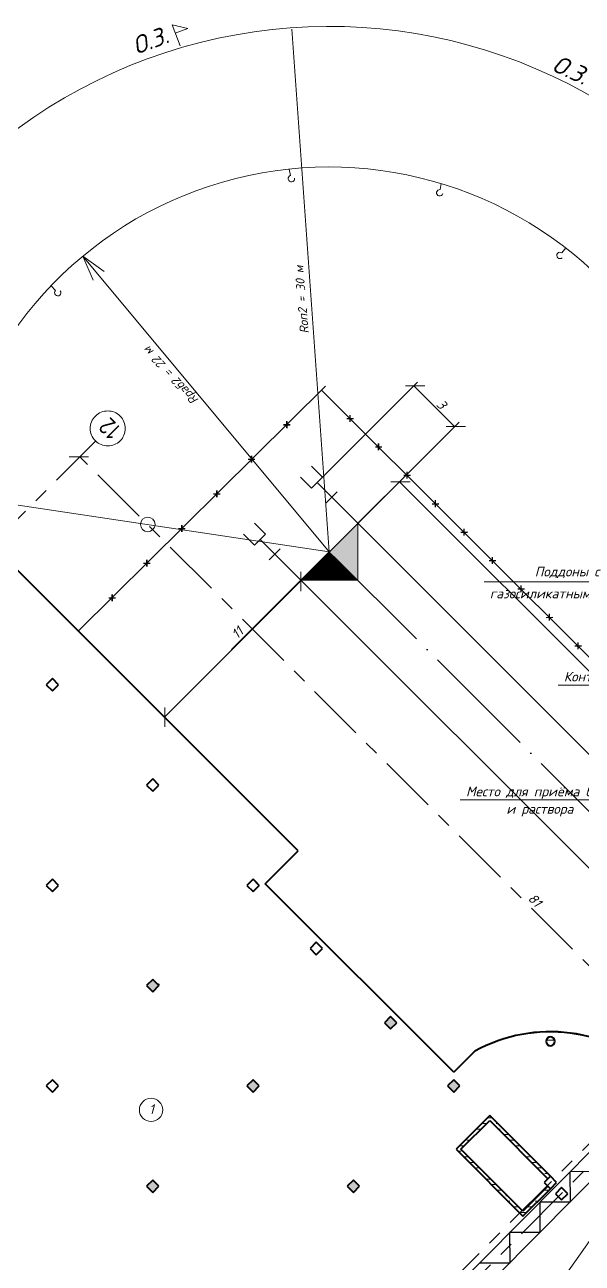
# Model space of a CAD drawing. Header units: millimetres. Extents: x 2279 to 5236, y 896 to 2828.
# Drawn here: x 2937.1 to 3051.7, y 2573.1 to 2827.8 of the extents above; entities that cross this region are included whole.
import ezdxf

# ---------------------------------------------------------------- set-up
doc = ezdxf.new("R2010")
doc.units = ezdxf.units.MM
doc.linetypes.add('ACAD_ISO04W100', pattern=[30, 24, -3, 0, -3])
doc.linetypes.add('ADSK_Линия сетки', pattern=[21, 12, -3, 3, -3])
for name, color, linetype in [('PDF _!!ТОНКАЯ', 7, 'Continuous'), ('PDF _0', 7, 'Continuous'), ('PDF _СПДС_!!ТОНКАЯ', 7, 'Continuous'), ('PDF _Текст', 7, 'Continuous'), ('оси', 240, 'ACAD_ISO04W100')]:
    doc.layers.add(name, color=color, linetype=linetype)
for name, color, linetype, lineweight in [('Импосты витража', 7, 'Continuous', 18), ('Колонны', 7, 'Continuous', 18), ('Несущие колонны', 7, 'Continuous', 18), ('Перекрытия', 7, 'Continuous', 18), ('Стены разрез', 7, 'Continuous', 40)]:
    doc.layers.add(name, color=color, linetype=linetype, lineweight=lineweight)
doc.styles.add('GOST Common_1', font='GOST_Common.ttf', dxfattribs={"width": 0.9, "height": 1000})
doc.styles.add('PDF ISOCPEUR Italic', font='isocpeui.ttf')
pattern_1 = [(180, (3046.834, 2550.3535), (-2.000961, -1.143406), [2.858516, -0.571703, 0.02415, -0.547553])]
pattern_2 = [(45, (16760.01376, -1012.476673), (-0.0053881536726, 0.0053881536726), [])]

# ---------------------------------------------------------------- blocks, each defined once
blk = doc.blocks.new('Прямоугольный импост - 50х100-V38-Первый этаж 0_000')
at = {"layer": 'Импосты витража'}
for p, q in [((-50, 50), (0, 50)), ((-50, -50), (-50, 50)), ((0, 50), (0, -50)), ((0, -50), (-50, -50))]:
    blk.add_line(p, q, dxfattribs=at)
blk = doc.blocks.new('Ось сетки - D10-4847-Первый этаж 0_000')
at = {"layer": 'оси', "lineweight": 18}
for start, end in [(360, 180), (180, 360)]:
    blk.add_arc((0, 0), 5, start, end, dxfattribs=at)

msp = doc.modelspace()

# ---------------------------------------------------------------- hatches: boundary and pattern name
at = {"linetype": 'ByBlock', "lineweight": 20, "ltscale": 10}
h = msp.add_hatch(dxfattribs=at)
h.set_pattern_fill('ANSI31', color=256, scale=0.0024)
h.set_pattern_definition(pattern_2)
h.paths.add_polyline_path([(3118.11, 2589.25), (3124.01, 2595.08), (3118.19, 2600.9)])
h.paths.add_polyline_path([(3118.19, 2600.9), (3124.01, 2595.08), (3129.89, 2600.9)])
h.paths.add_polyline_path([(3005.55, 2725.25), (2999.69, 2719.39), (3005.55, 2713.54)])
h.paths.add_polyline_path([(3075.33, 2629.58), (3072.45, 2632.46), (3066.84, 2626.84), (3069.71, 2623.96)], flags=9)
h = msp.add_hatch(dxfattribs=at)
h.set_pattern_fill('ANSI31', color=256, scale=0.0024)
h.set_pattern_definition(pattern_2)
h.paths.add_polyline_path([(2999.69, 2719.39), (2993.83, 2713.53), (3005.55, 2713.54)])
h = msp.add_hatch(dxfattribs=at)
h.set_pattern_fill('ANSI35', color=256, scale=0.2, angle=320)
h.set_pattern_definition([(5, (16760.0138, -1012.4767), (-0.11068779, 1.26516727), []), (5, (16760.7017, -1013.0539), (-0.11068779, 1.26516727), [1.5875, -0.3175, 0, -0.3175])])
h.paths.add_polyline_path([(2901.52, 2652.05), (2900.25, 2650.78), (2901.52, 2649.51), (2902.8, 2650.78)])
h.paths.add_polyline_path([(2901.52, 2610.8), (2900.25, 2609.53), (2901.52, 2608.26), (2902.8, 2609.53)])
h.paths.add_polyline_path([(2860.27, 2608.26), (2860.91, 2608.89), (2859.63, 2610.17), (2859, 2609.53)])
h.paths.add_polyline_path([(2860.91, 2608.89), (2861.54, 2609.53), (2860.27, 2610.8), (2859.63, 2610.17)])
h.paths.add_polyline_path([(2839.64, 2630.16), (2840.28, 2630.79), (2839.64, 2631.43), (2838.37, 2630.16), (2839.64, 2628.88), (2840.28, 2629.52)])
h.paths.add_polyline_path([(2840.28, 2629.52), (2840.92, 2630.16), (2840.28, 2630.79), (2839.64, 2630.16)])
h.paths.add_polyline_path([(2880.9, 2590.18), (2880.26, 2589.54), (2881.53, 2588.27), (2882.17, 2588.9)])
h.paths.add_polyline_path([(2880.9, 2587.63), (2881.53, 2588.27), (2880.26, 2589.54), (2879.62, 2588.9)])
h.paths.add_polyline_path([(2920.88, 2588.9), (2922.15, 2587.63), (2923.42, 2588.9), (2922.15, 2590.18)])
h.paths.add_polyline_path([(2902.16, 2567.64), (2902.8, 2568.28), (2901.52, 2569.55), (2900.89, 2568.91)])
h.paths.add_polyline_path([(2900.89, 2568.91), (2900.25, 2568.28), (2901.52, 2567), (2902.16, 2567.64)])
h.paths.add_polyline_path([(2913.87, 2555.93), (2913.24, 2555.29), (2914.51, 2554.02), (2915.15, 2554.65)])
h.paths.add_polyline_path([(2914.51, 2556.56), (2913.87, 2555.93), (2915.15, 2554.65), (2915.78, 2555.29)])
h.paths.add_polyline_path([(2941.5, 2568.28), (2942.78, 2567), (2944.05, 2568.28), (2942.78, 2569.55)])
h.paths.add_polyline_path([(2963.4, 2587.63), (2964.68, 2588.9), (2963.4, 2590.18), (2962.13, 2588.9)])
h.paths.add_polyline_path([(2963.4, 2548.92), (2962.13, 2547.65), (2963.4, 2546.38), (2964.68, 2547.65)])
h.paths.add_polyline_path([(2984.03, 2567), (2985.3, 2568.28), (2984.03, 2569.55), (2982.76, 2568.28)])
h.paths.add_polyline_path([(2929.15, 2540.65), (2928.51, 2540.01), (2929.79, 2538.74), (2930.42, 2539.37)])
h.paths.add_polyline_path([(2929.79, 2541.28), (2929.15, 2540.65), (2930.42, 2539.37), (2931.06, 2540.01)])
h.paths.add_polyline_path([(2983.9, 2528.42), (2983.26, 2529.06), (2981.99, 2527.79), (2982.63, 2527.15)])
h.paths.add_polyline_path([(2982.63, 2527.15), (2983.26, 2526.51), (2984.54, 2527.79), (2983.9, 2528.42)])
h.paths.add_polyline_path([(2986.19, 2526.13), (2985.56, 2526.77), (2984.28, 2525.49), (2984.92, 2524.86)])
h.paths.add_polyline_path([(2986.32, 2524.99), (2986.83, 2525.49), (2986.19, 2526.13), (2984.92, 2524.86), (2985.56, 2524.22)])
h.paths.add_polyline_path([(3004.53, 2549.05), (3003.89, 2549.69), (3002.62, 2548.41), (3003.25, 2547.78)])
h.paths.add_polyline_path([(3005.16, 2548.41), (3004.53, 2549.05), (3003.25, 2547.78), (3003.89, 2547.14)])
h.paths.add_polyline_path([(3005.55, 2545.48), (3006.18, 2544.85), (3007.46, 2546.12), (3006.82, 2546.76)])
h.paths.add_polyline_path([(3004.91, 2546.12), (3005.55, 2545.48), (3006.82, 2546.76), (3006.18, 2547.39)])
h.paths.add_polyline_path([(3004.65, 2587.63), (3005.93, 2588.9), (3004.65, 2590.18), (3003.38, 2588.9)])
h.paths.add_polyline_path([(2984.03, 2608.26), (2985.3, 2609.53), (2984.03, 2610.8), (2982.76, 2609.53)])
h.paths.add_polyline_path([(2963.4, 2628.88), (2964.68, 2630.16), (2963.4, 2631.43), (2962.13, 2630.16)])
h.paths.add_polyline_path([(3012.29, 2621.24), (3013.57, 2622.52), (3012.29, 2623.79), (3011.02, 2622.52)])
h.paths.add_polyline_path([(3025.28, 2608.26), (3026.55, 2609.53), (3025.28, 2610.8), (3024.01, 2609.53)])
at = {"layer": 'Колонны', "lineweight": 9}
h = msp.add_hatch(dxfattribs=at)
h.set_pattern_fill('FP_1', color=256, scale=0.003601, angle=135, style=0, pattern_type=2)
h.set_pattern_definition(pattern_1)
h.paths.add_polyline_path([(3045.78, 2619.33), (3045.62, 2619.46), (3045.44, 2619.55), (3045.25, 2619.59), (3045.04, 2619.59), (3044.85, 2619.55), (3044.67, 2619.46), (3044.51, 2619.33), (3044.38, 2619.17), (3044.29, 2618.99), (3044.25, 2618.8), (3044.25, 2618.6), (3044.29, 2618.4), (3044.38, 2618.22), (3044.51, 2618.06), (3044.67, 2617.93), (3044.85, 2617.85), (3045.04, 2617.8), (3045.25, 2617.8), (3045.44, 2617.85), (3045.62, 2617.93), (3045.78, 2618.06), (3045.91, 2618.22), (3045.99, 2618.4), (3046.04, 2618.6), (3046.04, 2618.8), (3045.99, 2618.99), (3045.91, 2619.17)])
at = {"layer": 'Стены разрез', "lineweight": 9}
h = msp.add_hatch(dxfattribs=at)
h.set_pattern_fill('FP_4', color=256, scale=0.003601, angle=135, style=0, pattern_type=2)
h.set_pattern_definition([(351.87, (3043.8642, 2549.08076), (-10.6061326, 2.1212068), [1.49993, -13.4994]), (341.565, (3043.2279, 2550.9899), (4.242452, -4e-06), [3.35395, -3.35395]), (333.435, (3044.2885, 2552.0505), (6.363679, -2.121219), [1.897284, -7.58913])])
h.paths.add_polyline_path([(2993.27, 2657.91), (2993.23, 2657.95), (2986.23, 2650.95), (2986.27, 2650.91), (2991.34, 2655.98)])
h = msp.add_hatch(dxfattribs=at)
h.set_pattern_fill('FP_1', color=256, scale=0.003601, angle=135, style=0, pattern_type=2)
h.set_pattern_definition(pattern_1)
h.paths.add_polyline_path([(3032.67, 2603.42), (3032.16, 2602.91), (3044.63, 2590.43), (3045.14, 2590.94), (3035.87, 2600.21)])
h = msp.add_hatch(dxfattribs=at)
h.set_pattern_fill('FP_1', color=256, scale=0.003601, angle=135, style=0, pattern_type=2)
h.set_pattern_definition(pattern_1)
h.paths.add_polyline_path([(3032.16, 2602.91), (3026.25, 2597), (3026.76, 2596.49), (3032.67, 2602.4)])
h = msp.add_hatch(dxfattribs=at)
h.set_pattern_fill('FP_1', color=256, scale=0.003601, angle=135, style=0, pattern_type=2)
h.set_pattern_definition(pattern_1)
h.paths.add_polyline_path([(3026.76, 2596.49), (3026.25, 2597), (3025.74, 2596.49), (3038.98, 2583.25), (3039.49, 2583.76), (3029.46, 2593.79)])
h = msp.add_hatch(dxfattribs=at)
h.set_pattern_fill('FP_1', color=256, scale=0.003601, angle=135, style=0, pattern_type=2)
h.set_pattern_definition(pattern_1)
h.paths.add_polyline_path([(3045.14, 2588.39), (3044.63, 2588.9), (3038.98, 2583.25), (3039.49, 2582.74), (3044.23, 2587.48)])

# ---------------------------------------------------------------- linework, layer by layer
at = {"linetype": 'ByBlock', "lineweight": 15, "ltscale": 10}
for p, q in [((2999.69, 2719.39), (2992, 2826.89)), ((2999.69, 2719.39), (2949.04, 2780.17)), ((2949.04, 2780.17), (2951.18, 2775.24)), ((2949.04, 2780.17), (2953.42, 2777.06)), ((2997.18, 2733.62), (3017.85, 2754.29)), ((2948.11, 2703.1), (2998.9, 2753.43)), ((2998.12, 2752.65), (3157.35, 2593.43)), ((3015.34, 2753.53), (3019.32, 2753.53)), ((3017.09, 2753.53), (3025.46, 2745.16)), ((3015.54, 2735.24), (3026.39, 2746.08)), ((3023.71, 2745.16), (3027.69, 2745.16)), ((2950.17, 2738.93), (2946.19, 2738.93)), ((3005.55, 2725.25), (3016.5, 2736.2)), ((3015.54, 2735.24), (2979.58, 2699.28)), ((3012.35, 2733.81), (3016.34, 2733.81)), ((3014.11, 2733.81), (3138.5, 2609.41)), ((3005.55, 2725.25), (3011.12, 2730.82)), ((3005.55, 2725.25), (3011.12, 2730.82)), ((2993.9, 2713.46), (2965.82, 2685.39)), ((2993.83, 2715.28), (2993.83, 2711.3)), ((2965.89, 2687.34), (2965.89, 2683.36)), ((3089.57, 2629.51), (2957.28, 2441.06))]:
    msp.add_line(p, q, dxfattribs=at)
at = {"linetype": 'ByBlock', "lineweight": 20, "ltscale": 10}
for p, q in [((2999.69, 2719.39), (2775.39, 2752.97)), ((2998.31, 2734.75), (2996.05, 2737.01)), ((2996.05, 2732.49), (2993.78, 2734.75)), ((2997.18, 2733.62), (2996.05, 2732.49)), ((2997.18, 2733.62), (2998.31, 2734.75)), ((3005.62, 2725.18), (2997.18, 2733.62)), ((3000.21, 2730.6), (3001.34, 2731.73)), ((3000.21, 2730.6), (2999.08, 2729.47)), ((2984.33, 2720.77), (2982.07, 2723.03)), ((2986.59, 2723.03), (2984.33, 2725.29)), ((2985.46, 2721.9), (2986.59, 2723.03)), ((3005.55, 2725.25), (3005.55, 2713.54)), ((3129.83, 2600.97), (3005.62, 2725.18)), ((2985.46, 2721.9), (2984.33, 2720.77)), ((2993.9, 2713.46), (2985.46, 2721.9)), ((2988.48, 2718.87), (2987.35, 2717.74)), ((2988.48, 2718.87), (2989.62, 2720.01)), ((3005.55, 2713.54), (2993.83, 2713.53)), ((3118.11, 2589.25), (2993.9, 2713.46))]:
    msp.add_line(p, q, dxfattribs=at)
at = {"linetype": 'ACAD_ISO04W100', "lineweight": 25}
msp.add_line((3124.04, 2595.04), (2999.69, 2719.39), dxfattribs=at)
at = {"linetype": 'ByBlock', "lineweight": 40, "ltscale": 10}
for p, q in [((3025.28, 2612.33), (2986.5, 2651.11)), ((3029.63, 2616.68), (3025.28, 2612.33)), ((3004.65, 2587.63), (3005.93, 2588.9))]:
    msp.add_line(p, q, dxfattribs=at)
at = {"linetype": 'ByBlock', "lineweight": 15, "ltscale": 10}
msp.add_circle((2962.37, 2725.02), 1.5, dxfattribs=at)
for radius, start in [(108.06, 45), (79.15, 44.7387)]:
    msp.add_arc((2999.69, 2719.39), radius, start, 171.4857, dxfattribs=at)
at = {"linetype": 'ByBlock', "lineweight": 40, "ltscale": 10}
msp.add_arc((3045.03, 2588.81), 31.84, 45.9396, 118.9264, dxfattribs=at)
at = {"layer": 'PDF _!!ТОНКАЯ', "lineweight": 20}
for points in [[(2969.05, 2823.42), (2967.37, 2827.79), (2970.63, 2827.03), (2968.04, 2826.04)], [(2991.46, 2798.06), (2991.74, 2796.76)], [(3022.69, 2795.17), (3022.47, 2793.87)], [(3048.32, 2781.9), (3047.48, 2780.87)], [(2942.51, 2774.1), (2943.42, 2773.13)], [(3069.3, 2704.15), (3063.78, 2713.22), (3031.5, 2713.22)], [(3092.94, 2701.23), (3062.63, 2691.95), (3046.71, 2691.95)]]:
    msp.add_lwpolyline(points, dxfattribs=at)
at = {"layer": 'PDF _!!ТОНКАЯ', "lineweight": 25}
for points in [[(2990.92, 2746.21), (2990.95, 2744.86)], [(2990.93, 2746.21), (2990.93, 2744.85)], [(2990.94, 2744.88), (2990.94, 2746.23)], [(2990.94, 2746.21), (2990.94, 2744.85)], [(3003.3, 2746.79), (3004.65, 2746.83)], [(3003.3, 2746.81), (3004.66, 2746.81)], [(3003.98, 2746.15), (3003.98, 2747.5)], [(3003.98, 2746.13), (3003.98, 2747.49)], [(2990.26, 2745.52), (2991.61, 2745.55)], [(2990.26, 2745.53), (2991.61, 2745.53)], [(2990.26, 2745.53), (2991.61, 2745.53)], [(2990.27, 2745.54), (2991.63, 2745.54)], [(3009.16, 2740.95), (3010.51, 2740.98)], [(3009.16, 2740.97), (3010.51, 2740.97)], [(3009.83, 2740.31), (3009.83, 2741.66)], [(3009.84, 2740.29), (3009.84, 2741.64)], [(2983.03, 2738.44), (2984.39, 2738.44)], [(2983.04, 2738.46), (2984.39, 2738.46)], [(2983.04, 2738.43), (2984.39, 2738.46)], [(2983.05, 2738.45), (2984.41, 2738.45)], [(2983.69, 2739.12), (2983.73, 2737.77)], [(2983.71, 2737.78), (2983.71, 2739.14)], [(2983.71, 2739.13), (2983.71, 2737.78)], [(2983.71, 2739.12), (2983.71, 2737.76)], [(3015.69, 2734.46), (3015.69, 2735.82)], [(3015.69, 2734.45), (3015.69, 2735.8)], [(3015.01, 2735.11), (3016.37, 2735.14)], [(3015.02, 2735.12), (3016.37, 2735.12)], [(2975.88, 2731.28), (2977.24, 2731.31)], [(2975.88, 2731.3), (2977.24, 2731.3)], [(2975.88, 2731.29), (2977.24, 2731.29)], [(2975.9, 2731.29), (2977.25, 2731.29)], [(2976.54, 2731.97), (2976.58, 2730.61)], [(2976.56, 2730.63), (2976.56, 2731.99)], [(2976.56, 2731.97), (2976.56, 2730.62)], [(2976.56, 2731.97), (2976.56, 2730.61)], [(3020.87, 2729.26), (3022.22, 2729.3)], [(3020.87, 2729.28), (3022.23, 2729.28)], [(3021.54, 2728.62), (3021.54, 2729.98)], [(3021.55, 2728.6), (3021.55, 2729.96)], [(2968.69, 2724.17), (2970.05, 2724.17)], [(2968.7, 2724.16), (2970.05, 2724.19)], [(2968.7, 2724.18), (2970.05, 2724.18)], [(2968.71, 2724.17), (2970.06, 2724.17)], [(2969.35, 2724.85), (2969.39, 2723.5)], [(2969.37, 2723.51), (2969.37, 2724.87)], [(2969.37, 2724.85), (2969.37, 2723.5)], [(2969.37, 2724.85), (2969.37, 2723.49)], [(3026.72, 2723.42), (3028.08, 2723.46)], [(3026.73, 2723.44), (3028.08, 2723.44)], [(3027.4, 2722.78), (3027.4, 2724.13)], [(3027.4, 2722.76), (3027.4, 2724.12)], [(3033.26, 2716.94), (3033.26, 2718.29)], [(3033.26, 2716.92), (3033.26, 2718.27)], [(2961.51, 2717.04), (2962.87, 2717.07)], [(2961.51, 2717.06), (2962.87, 2717.06)], [(2961.51, 2717.05), (2962.86, 2717.05)], [(2961.53, 2717.05), (2962.88, 2717.05)], [(2962.17, 2717.73), (2962.2, 2716.37)], [(2962.19, 2716.39), (2962.19, 2717.75)], [(2962.19, 2717.73), (2962.19, 2716.38)], [(2962.19, 2717.73), (2962.19, 2716.37)], [(3032.58, 2717.58), (3033.93, 2717.61)], [(3032.58, 2717.6), (3033.94, 2717.6)], [(2955.02, 2710.58), (2955.06, 2709.23)], [(2955.04, 2709.25), (2955.04, 2710.6)], [(2955.04, 2710.58), (2955.04, 2709.23)], [(2955.04, 2710.58), (2955.04, 2709.23)], [(3038.43, 2711.74), (3039.79, 2711.77)], [(3038.44, 2711.75), (3039.79, 2711.75)], [(3038.44, 2711.75), (3039.79, 2711.75)], [(3039.11, 2711.09), (3039.11, 2712.45)], [(3039.12, 2711.08), (3039.12, 2712.43)], [(3039.12, 2711.08), (3039.12, 2712.43)], [(2954.36, 2709.9), (2955.71, 2709.9)], [(2954.36, 2709.9), (2955.72, 2709.9)], [(2954.37, 2709.89), (2955.72, 2709.92)], [(2954.38, 2709.91), (2955.73, 2709.91)], [(3044.29, 2705.9), (3045.64, 2705.93)], [(3044.97, 2705.25), (3044.97, 2706.61)], [(3044.97, 2705.24), (3044.97, 2706.59)], [(3050.15, 2700.05), (3051.5, 2700.09)], [(3050.15, 2700.07), (3051.5, 2700.07)], [(3050.82, 2699.41), (3050.82, 2700.76)], [(3050.83, 2699.39), (3050.83, 2700.75)], [(3055.34, 2598.11), (3055.41, 2591.91), (3049.18, 2591.88)], [(3049.14, 2591.84), (3049.18, 2585.64), (3042.98, 2585.61)], [(3042.95, 2585.58), (3042.98, 2579.38), (3036.75, 2579.35)], [(3036.71, 2579.31), (3036.78, 2573.11), (3030.55, 2573.08)]]:
    msp.add_lwpolyline(points, dxfattribs=at)
at = {"layer": 'PDF _!!ТОНКАЯ', "lineweight": 20}
msp.add_circle((2963.05, 2604.59), 2.39, dxfattribs=at)
for centre, start, end in [((2991.91, 2796.14), 102.1346, 6.9435), ((3022.39, 2793.22), 80.0226, 344.8316), ((3047.1, 2780.34), 50.6653, 315.4743), ((2943.88, 2772.68), 132.968, 37.777)]:
    msp.add_arc(centre, 0.66, start, end, dxfattribs=at)
at = {"layer": 'PDF _0', "lineweight": 25}
msp.add_lwpolyline([(3086.4, 2629.44), (3015.41, 2557.81), (3014.94, 2554.22), (3018.39, 2554.55), (3089.51, 2626.32)], dxfattribs=at)
at = {"layer": 'PDF _СПДС_!!ТОНКАЯ', "lineweight": 20}
msp.add_lwpolyline([(3097.49, 2683.81), (3057.5, 2668.37), (3026.61, 2668.37)], dxfattribs=at)
at = {"layer": 'Колонны', "lineweight": 40}
for start, end in [(135, 225), (315, 135), (225, 315)]:
    msp.add_arc((3045.14, 2618.7), 0.9, start, end, dxfattribs=at)
at = {"layer": 'Несущие колонны', "lineweight": 40}
for p, q in [((2942.78, 2693.31), (2941.5, 2692.03)), ((2944.05, 2692.03), (2942.78, 2693.31)), ((2941.5, 2692.03), (2942.78, 2690.76)), ((2942.78, 2690.76), (2944.05, 2692.03)), ((2963.4, 2672.68), (2962.13, 2671.41)), ((2964.68, 2671.41), (2963.4, 2672.68)), ((2962.13, 2671.41), (2963.4, 2670.14)), ((2963.4, 2670.14), (2964.68, 2671.41)), ((2942.78, 2652.05), (2941.5, 2650.78)), ((2944.05, 2650.78), (2942.78, 2652.05)), ((2984.03, 2652.05), (2982.76, 2650.78)), ((2985.3, 2650.78), (2984.03, 2652.05)), ((2941.5, 2650.78), (2942.78, 2649.51)), ((2942.78, 2649.51), (2944.05, 2650.78)), ((2982.76, 2650.78), (2984.03, 2649.51)), ((2984.03, 2649.51), (2985.3, 2650.78)), ((2997.02, 2639.07), (2995.74, 2637.79)), ((2998.29, 2637.79), (2997.02, 2639.07)), ((2995.74, 2637.79), (2997.02, 2636.52)), ((2997.02, 2636.52), (2998.29, 2637.79)), ((2963.4, 2631.43), (2962.13, 2630.16)), ((2964.68, 2630.16), (2963.4, 2631.43)), ((2962.13, 2630.16), (2963.4, 2628.88)), ((2963.4, 2628.88), (2964.68, 2630.16)), ((3012.29, 2623.79), (3011.02, 2622.52)), ((3013.57, 2622.52), (3012.29, 2623.79)), ((3011.02, 2622.52), (3012.29, 2621.24)), ((3012.29, 2621.24), (3013.57, 2622.52)), ((2942.78, 2610.8), (2941.5, 2609.53)), ((2941.5, 2609.53), (2942.78, 2608.26)), ((2944.05, 2609.53), (2942.78, 2610.8)), ((2942.78, 2608.26), (2944.05, 2609.53)), ((2984.03, 2610.8), (2982.76, 2609.53)), ((2982.76, 2609.53), (2984.03, 2608.26)), ((2985.3, 2609.53), (2984.03, 2610.8)), ((2984.03, 2608.26), (2985.3, 2609.53)), ((3025.28, 2610.8), (3024.01, 2609.53)), ((3024.01, 2609.53), (3025.28, 2608.26)), ((3026.55, 2609.53), (3025.28, 2610.8)), ((3025.28, 2608.26), (3026.55, 2609.53)), ((3045.14, 2590.94), (3043.87, 2589.67)), ((3046.42, 2589.67), (3045.14, 2590.94)), ((2963.4, 2590.18), (2962.13, 2588.9)), ((2962.13, 2588.9), (2963.4, 2587.63)), ((2964.68, 2588.9), (2963.4, 2590.18)), ((2963.4, 2587.63), (2964.68, 2588.9)), ((3004.65, 2590.18), (3003.38, 2588.9)), ((3003.38, 2588.9), (3004.65, 2587.63)), ((3005.93, 2588.9), (3004.65, 2590.18)), ((3043.87, 2589.67), (3045.14, 2588.39)), ((3045.14, 2588.39), (3046.42, 2589.67)), ((3047.44, 2588.65), (3046.16, 2587.37)), ((3048.71, 2587.37), (3047.44, 2588.65)), ((3046.16, 2587.37), (3047.44, 2586.1)), ((3047.44, 2586.1), (3048.71, 2587.37))]:
    msp.add_line(p, q, dxfattribs=at)
at = {"layer": 'оси', "linetype": 'ADSK_Линия сетки'}
for p, q in [((2839.64, 2630.16), (2951.65, 2742.16)), ((3168.51, 2518.84), (2948.42, 2738.93)), ((2962.64, 2507.16), (3072.38, 2616.9)), ((2964.93, 2504.87), (3074.31, 2614.25))]:
    msp.add_line(p, q, dxfattribs=at)
at = {"layer": 'Перекрытия'}
for p, q in [((3025.28, 2612.33), (2986.5, 2651.11)), ((3029.63, 2616.68), (3025.28, 2612.33))]:
    msp.add_line(p, q, dxfattribs=at)
msp.add_arc((3045.14, 2589.67), 31.15, 45, 119.866, dxfattribs=at)
at = {"layer": 'Стены разрез'}
for p, q in [((2993.3, 2657.91), (2933.1, 2718.11)), ((2986.5, 2651.11), (2993.3, 2657.91)), ((2984.54, 2651.55), (2985.3, 2650.78)), ((3032.67, 2603.42), (3025.74, 2596.49)), ((3045.14, 2590.94), (3032.67, 2603.42)), ((3026.76, 2596.49), (3032.67, 2602.4)), ((3032.67, 2602.4), (3044.63, 2590.43)), ((3025.74, 2596.49), (3039.49, 2582.74)), ((3039.49, 2583.76), (3026.76, 2596.49)), ((3044.63, 2590.43), (3045.14, 2590.94)), ((3044.63, 2588.9), (3039.49, 2583.76)), ((3039.49, 2582.74), (3045.14, 2588.39)), ((3045.14, 2588.39), (3044.63, 2588.9))]:
    msp.add_line(p, q, dxfattribs=at)

# ---------------------------------------------------------------- block references
at = {"layer": 'Импосты витража', "extrusion": (0, 0, -1), "xscale": 0.00360128, "yscale": 0.00360128, "zscale": 0.00360128, "rotation": 315}
msp.add_blockref('Прямоугольный импост - 50х100-V38-Первый этаж 0_000', (-2964.55, 2630.28), dxfattribs=at)
at = {"layer": 'оси', "lineweight": 18, "xscale": 0.7202559999999996, "yscale": 0.7202559999999996, "zscale": 0.7202559999999996, "rotation": 315.0000000000001}
msp.add_blockref('Ось сетки - D10-4847-Первый этаж 0_000', (2954.15, 2744.76), dxfattribs=at)

# ---------------------------------------------------------------- texts
at = {"layer": 'PDF _Текст', "attachment_point": 7, "style": 'PDF ISOCPEUR Italic'}
for s, insert, char_height, rotation in [('О.З.', (2960.03, 2821.6), 3.6, 20.3984), ('О.З.', (3045.21, 2818.45), 3.6, 335.3984), ('Rоп2 = 30 м ', (2995.48, 2764.34), 1.7999, 94.7194), ('Rраб2 = 22 м ', (2973.29, 2750.99), 1.7999, 132.6705), ('3', (3021.57, 2749.53), 2, 314.5499), ('11', (2980.77, 2701.32), 2, 44.5499), ('81', (3040.37, 2647.94), 2, 314.5499)]:
    msp.add_mtext(s, dxfattribs=dict(at, insert=insert, char_height=char_height, rotation=rotation))
for s, insert, char_height in [('Поддоны с', (3041.93, 2714), 2), ('газосиликатными блоками', (3032.69, 2709.81), 1.9999), ('Контрольный', (3047.9, 2692.17), 1.9999), ('Место для приёма бетона', (3027.79, 2668.55), 1.9999), ('и раствора', (3036.09, 2664.96), 2), ('1', (2962.64, 2603.75), 2)]:
    msp.add_mtext(s, dxfattribs=dict(at, insert=insert, char_height=char_height))
at = {"layer": 'оси', "insert": (2954.59, 2742.16), "char_height": 3.601, "width": 4.833, "attachment_point": 1, "rotation": 135, "style": 'GOST Common_1'}
msp.add_mtext('12', dxfattribs=at)

doc.saveas('drawing.dxf')
